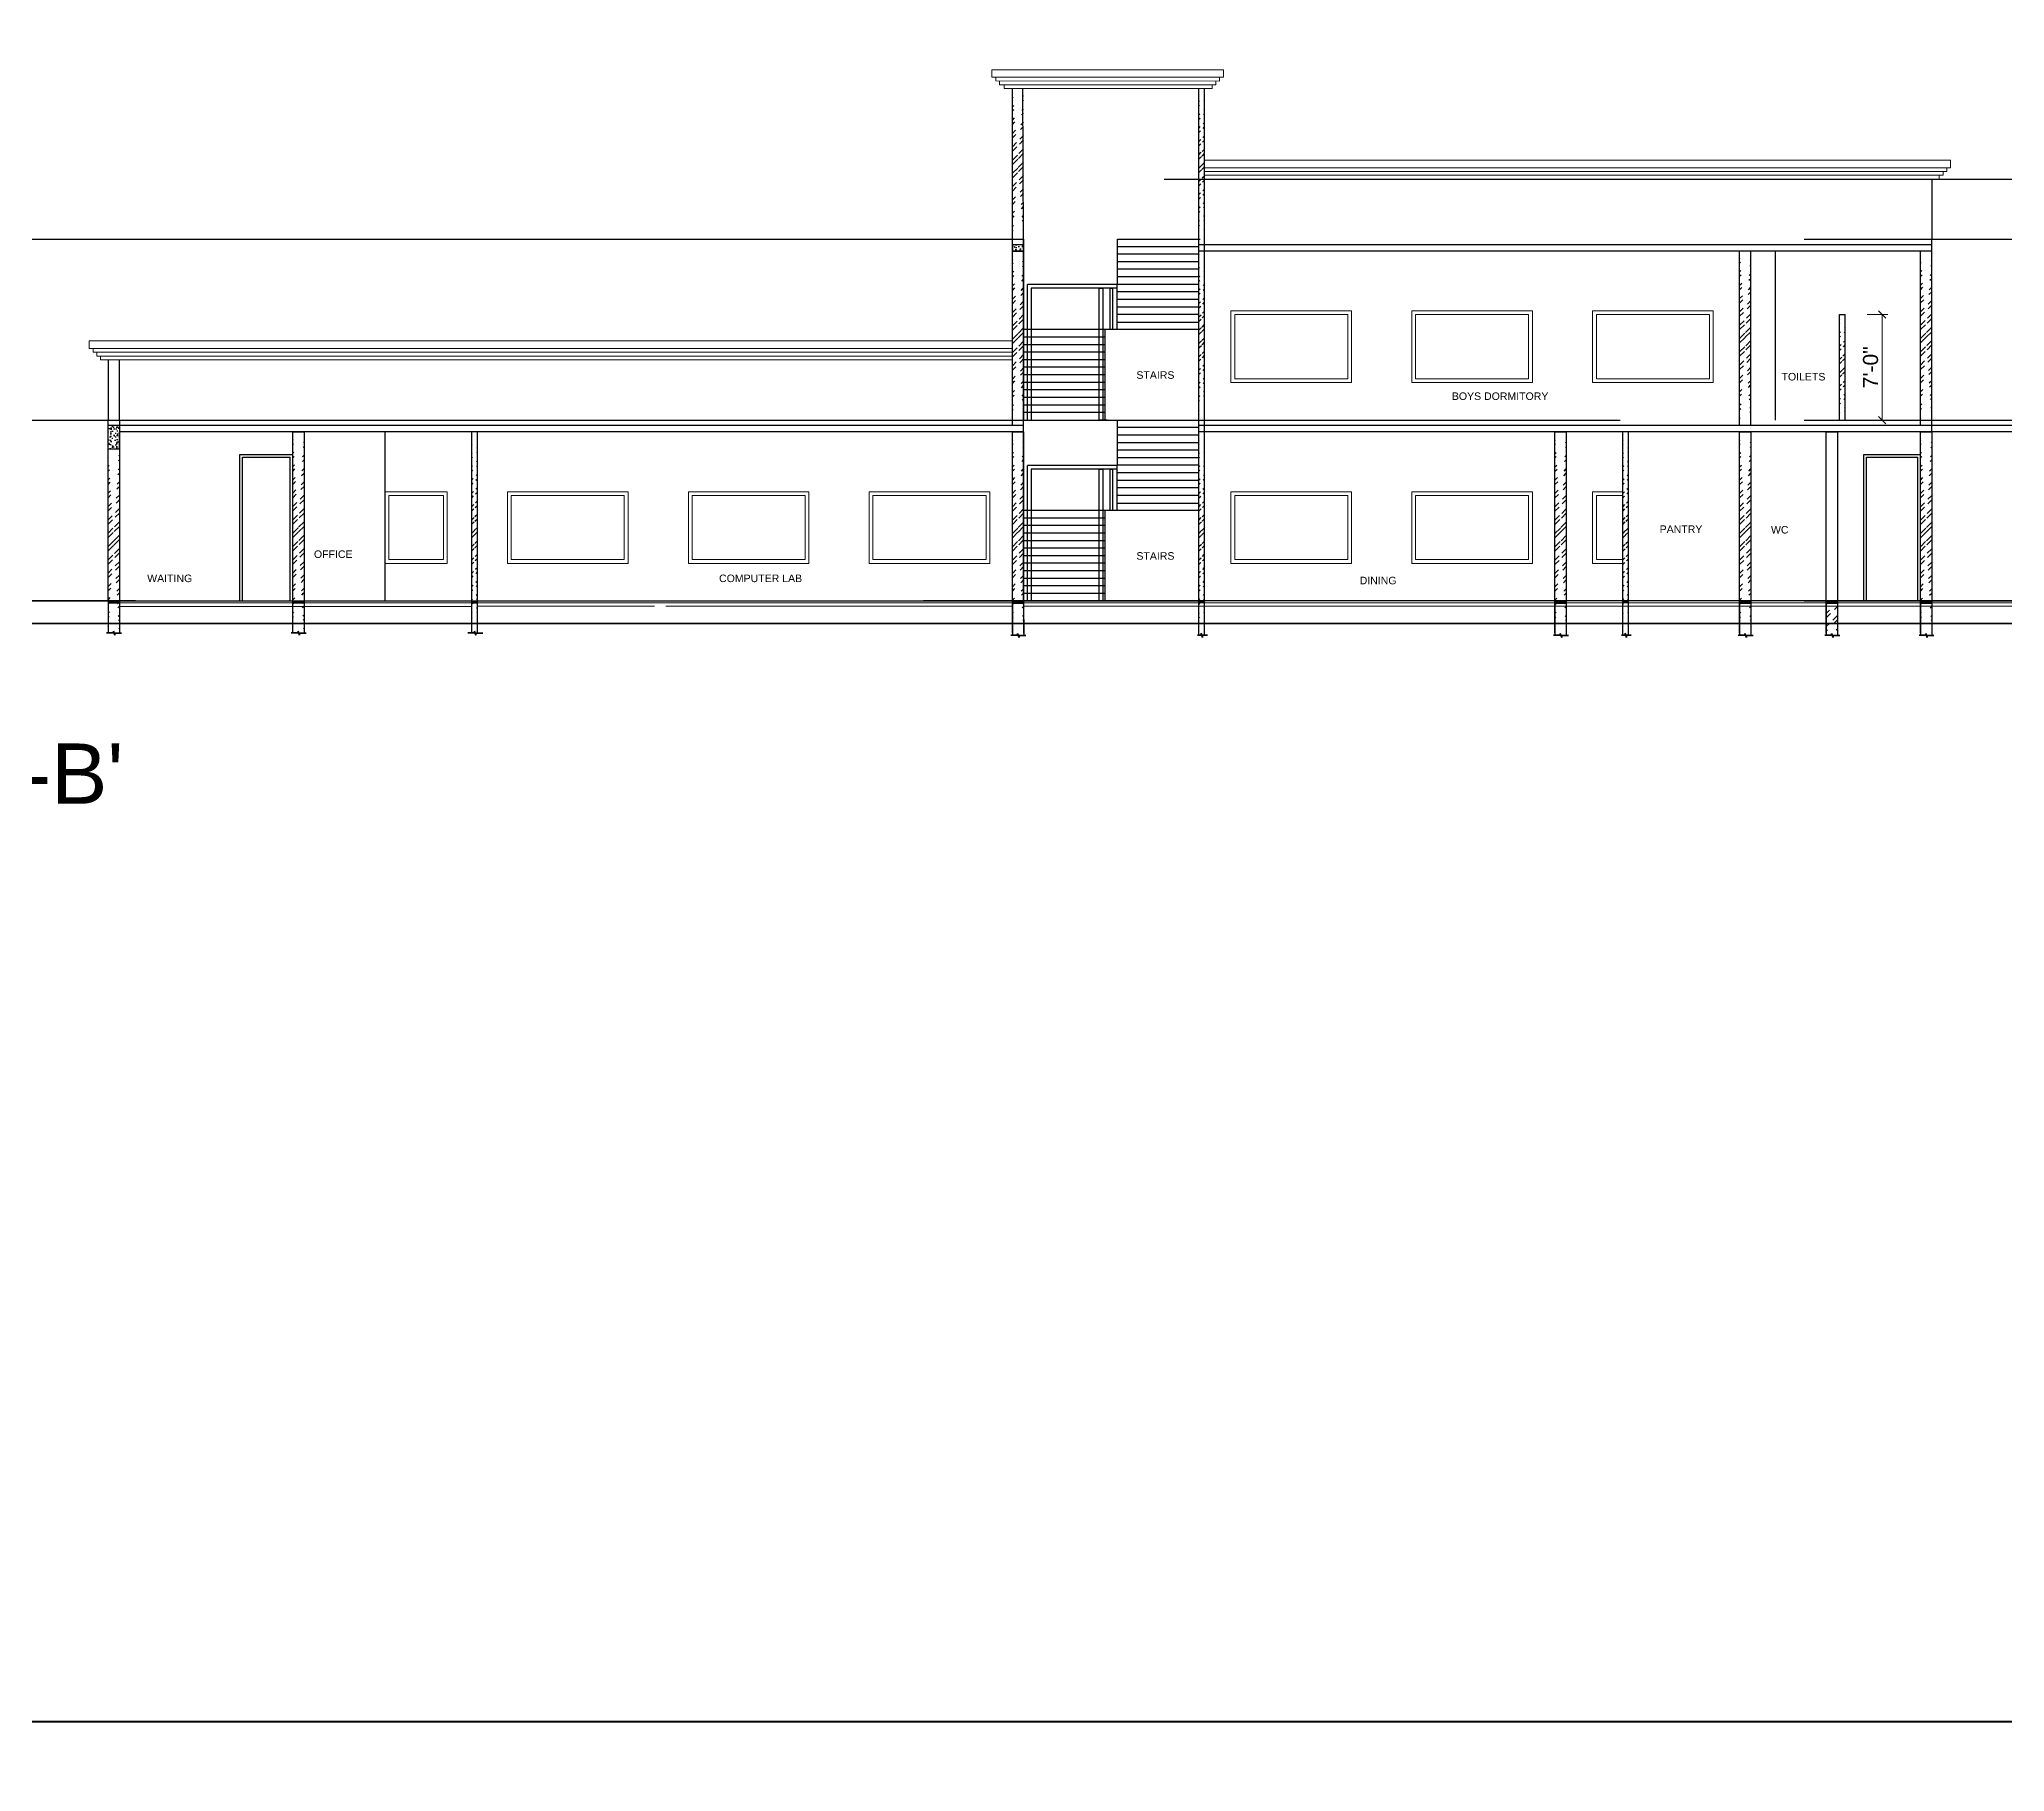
# Model space of a CAD drawing. Header units: feet. Extents: x 15113 to 123217, y -97269 to -8247.
# Drawn here: x 28350 to 29915, y -33811 to -32431 of the extents above; entities that cross this region are included whole.
import ezdxf

# ---------------------------------------------------------------- set-up
doc = ezdxf.new("R2010")
doc.units = ezdxf.units.FT
doc.header["$LTSCALE"] = 50.2
doc.header["$MEASUREMENT"] = 0
doc.header["$PDMODE"] = 3
for name, pattern in [('1', [0]), ('DASHED', [0.75, 0.5, -0.25]), ('DOT', [0.25, 0, -0.25])]:
    doc.linetypes.add(name, pattern=pattern)
doc.layers.get('0').update_dxf_attribs({"lineweight": 35})
for name, color, linetype, lineweight in [('dimension', 7, 'Continuous', 9), ('door', 42, 'Continuous', 25), ('drg seal', 250, 'Continuous', 120), ('elevation 2', 7, 'Continuous', 35), ('elevation lines-3', 7, 'Continuous', 15), ('lvls', 8, 'DASHED', 40), ('Steps', 6, 'Continuous', 25), ('WALL', 1, '1', 30), ('wall hatch', 252, 'Continuous', 25), ('WINDOWS', 5, 'Continuous', 30)]:
    doc.layers.add(name, color=color, linetype=linetype, lineweight=lineweight)
doc.layers.add('Railing', color=35, linetype='Continuous')
doc.styles.add('5.2 INCH', font='arial.ttf', dxfattribs={"height": 5.2})
doc.styles.get("Standard").update_dxf_attribs({"font": 'arial.ttf'})
doc.dimstyles.new('2.2 INCH', dxfattribs={"dimscale": 0, "dimtxt": 5.2, "dimasz": 3.1, "dimexe": 0.18, "dimexo": 1.063, "dimgap": 0.09, "dimtad": 0, "dimdec": 0, "dimzin": 0, "dimdsep": 46, "dimlunit": 4, "dimtxsty": '5.2 INCH', "dimcen": 0, "dimclrd": 230, "dimclre": 230, "dimclrt": 164, "dimadec": 0, "dimazin": 0, "dimtfac": 1, "dimtdec": 0, "dimtofl": 0, "dimtmove": 0, "dimatfit": 3, "dimfxl": 0.5, "dimtolj": 1, "dimtzin": 0, "dimlwd": 15, "dimlwe": 15, "dimarcsym": 0})
doc.dimstyles.new('GRID DIMENTIONS OUER', dxfattribs={"dimtxt": 24, "dimasz": 6, "dimexe": 4.5, "dimexo": 4.5, "dimgap": 3, "dimtad": 1, "dimdec": 1, "dimzin": 3, "dimdsep": 46, "dimlunit": 4, "dimtxsty": 'Standard', "dimblk": 'ARCHTICK', "dimcen": 0.09, "dimclrd": 256, "dimclre": 256, "dimadec": 0, "dimazin": 0, "dimtfac": 1, "dimtdec": 1, "dimtix": 1, "dimtmove": 1, "dimatfit": 3, "dimfxl": 4.5, "dimfxlon": 1, "dimfrac": 1, "dimtolj": 1, "dimtzin": 0, "dimlwd": 9, "dimlwe": -1, "dimarcsym": 0})

# ---------------------------------------------------------------- blocks, each defined once
blk = doc.blocks.new('_ArchTick')
at = {"color": 0, "linetype": 'ByBlock', "const_width": 0.15}
blk.add_lwpolyline([(-0.5, -0.5), (0.5, 0.5)], dxfattribs=at)
blk = doc.blocks.new('*D452')
at = {"layer": 'Defpoints', "color": 0, "transparency": 16777216}
for p in [(29787.6, -32650.3, 0), (29787.6, -32734.3, 0), (29817.1, -32734.3)]:
    blk.add_point(p, dxfattribs=at)
at = {"layer": 'dimension', "transparency": 16777216}
for p, q in [((29805.1, -32650.3), (29821.6, -32650.3)), ((29805.1, -32734.3), (29821.6, -32734.3))]:
    blk.add_line(p, q, dxfattribs=at)
at = {"layer": 'dimension', "lineweight": 9, "transparency": 16777216}
blk.add_line((29817.1, -32650.3), (29817.1, -32734.3), dxfattribs=at)
at = {"layer": 'dimension', "lineweight": 9, "transparency": 16777216, "xscale": 6, "yscale": 6, "zscale": 6}
for p, rotation in [((29817.1, -32650.3), 90), ((29817.1, -32734.3), 270)]:
    blk.add_blockref('_ArchTick', p, dxfattribs=dict(at, rotation=rotation))
at = {"layer": 'dimension', "color": 0, "transparency": 16777216, "insert": (29807.9, -32692.3), "char_height": 12, "attachment_point": 5, "rotation": 90}
blk.add_mtext('\\A1;7\'-0"', dxfattribs=at)
blk = doc.blocks.new('*D509')
at = {"layer": 'Defpoints', "color": 0, "transparency": 16777216}
for p in [(28579.7, -26191.3), (28579.7, -42333), (28435.7, -42371.2)]:
    blk.add_point(p, dxfattribs=at)
at = {"layer": 'WALL', "color": 230, "linetype": 'DOT', "lineweight": 15, "transparency": 16777216}
for p, q in [((28435.7, -42333.5), (28435.7, -42332.9)), ((28579.7, -42332.5), (28579.7, -42333.2))]:
    blk.add_line(p, q, dxfattribs=at)
at = {"layer": 'WALL', "color": 230, "lineweight": 15, "transparency": 16777216}
for p, q in [((28438.8, -42333), (28478.7, -42333)), ((28576.6, -42333), (28536.8, -42333))]:
    blk.add_line(p, q, dxfattribs=at)
at = {"layer": 'WALL', "color": 230, "transparency": 16777216}
for points in [[(28438.8, -42332.5), (28438.8, -42333.6), (28435.7, -42333)], [(28576.6, -42332.5), (28576.6, -42333.6), (28579.7, -42333)]]:
    blk.add_solid(points, dxfattribs=at)
at = {"layer": 'WALL', "color": 164, "transparency": 16777216, "insert": (28507.7, -42333), "char_height": 5.2, "attachment_point": 5, "style": '5.2 INCH'}
blk.add_mtext("\\A1;{\\H6.948x;12'}", dxfattribs=at)

msp = doc.modelspace()

# ---------------------------------------------------------------- hatches: boundary and pattern name
at = {"layer": 'dimension', "true_color": 0x000000}
for points in [[(28413.55573, -32878.39876), (28404.55573, -32878.39876), (28404.55573, -32879.89876), (28413.55573, -32879.89876)], [(28560.59396, -32878.39876), (28551.59396, -32878.39876), (28551.59396, -32879.89876), (28560.59396, -32879.89876)], [(28698.59396, -32878.39876), (28694.07291, -32878.39876), (28694.07291, -32879.89876), (28698.59396, -32879.89876)], [(29133.55271, -32878.39876), (29124.55195, -32878.39876), (29124.55195, -32880.09048), (29133.55195, -32880.09048)], [(29277.57349, -32878.31936), (29273.07291, -32878.31935), (29273.07291, -32880.01108), (29277.57273, -32880.01108)], [(29565.57367, -32878.39876), (29556.57291, -32878.39876), (29556.57291, -32880.09048), (29565.57291, -32880.09048)], [(29615.07349, -32878.31936), (29610.57291, -32878.31935), (29610.57291, -32880.01108), (29615.07273, -32880.01108)], [(29712.57367, -32878.39876), (29703.57291, -32878.39876), (29703.57291, -32880.09048), (29712.57291, -32880.09048)], [(29781.57367, -32878.39876), (29772.57291, -32878.39876), (29772.57291, -32880.09048), (29781.57291, -32880.09048)], [(29856.57367, -32878.39876), (29847.57291, -32878.39876), (29847.57291, -32880.09048), (29856.57291, -32880.09048)]]:
    msp.add_hatch(color=18, dxfattribs=at).paths.add_polyline_path(points)
at = {"layer": 'WALL', "ltscale": 4}
h = msp.add_hatch(dxfattribs=at)
h.set_pattern_fill('AR-CONC', color=256, style=0)
h.set_pattern_definition([(50, (4373.671, -2128.087), (7.1726018, -0.62752135), [0.75, -8.25]), (355, (4373.671, -2128.087), (-1.3875133, 7.5219213), [0.6, -6.6]), (100.451444, (4374.269, -2128.1394), (5.7850885, 6.8943999), [0.6374019, -7.0114211]), (46.1842, (4373.671, -2126.087), (10.6724133, -1.6551928), [1.125, -12.375]), (96.635635, (4374.561, -2126.225), (9.3466195, 9.741186), [0.9561034, -10.5171376]), (351.184164, (4373.671, -2126.087), (9.3466195, 9.741186), [0.9, -9.9]), (21, (4374.671, -2126.587), (5.9690705, -4.0261889), [0.75, -8.25]), (326, (4374.671, -2126.587), (2.4331533, 7.2515005), [0.6, -6.6]), (71.451445, (4375.1686, -2126.9226), (8.4022238, 3.2253115), [0.6374019, -7.0114211]), (37.5, (4373.6712, -2128.087), (0.12159855, 3.32893854), [0, -6.52, 0, -6.7, 0, -6.625]), (7.5, (4373.6712, -2128.087), (2.63069537, 3.94411712), [0, -3.82, 0, -6.37, 0, -2.525]), (327.5, (4371.4412, -2128.087), (5.33822436, -0.22554872), [0, -2.5, 0, -7.8, 0, -10.35]), (317.5, (4370.441, -2128.087), (5.8318617, 1.0010498), [0, -3.25, 0, -5.18, 0, -7.35])])
h.paths.add_polyline_path([(29133.55195, -32599.80399), (29133.55195, -32594.80398), (29124.50531, -32594.66056), (29124.50531, -32599.66056)])
at = {"layer": 'WALL'}
h = msp.add_hatch(dxfattribs=at)
h.set_pattern_fill('AR-CONC', color=256, style=0)
h.set_pattern_definition([(50, (-223603.5737, 26503.9354), (7.17260183, -0.62752135), [0.75, -8.25]), (355, (-223603.574, 26503.9354), (-1.38751334, 7.52192134), [0.6, -6.6]), (100.4514445, (-223602.976, 26503.883), (5.78508847, 6.89439991), [0.63740192, -7.01142112]), (46.1842, (-223603.574, 26505.935), (10.6724133, -1.6551928), [1.125, -12.375]), (96.6356355, (-223602.684, 26505.797), (9.34661946, 9.741186), [0.9561034, -10.5171376]), (351.184164, (-223603.574, 26505.935), (9.34661945, 9.741186), [0.9, -9.9]), (21, (-223602.5737, 26505.4354), (5.96907052, -4.0261889), [0.75, -8.25]), (326, (-223602.574, 26505.4354), (2.43315332, 7.25150045), [0.6, -6.6]), (71.4514447, (-223602.076, 26505.1), (8.40222377, 3.22531153), [0.6374019, -7.01142112]), (37.5, (-223603.5737, 26503.9354), (0.121598553, 3.328938538), [0, -6.52, 0, -6.7, 0, -6.625]), (7.5, (-223603.5737, 26503.9354), (2.630695374, 3.94411712), [0, -3.82, 0, -6.37, 0, -2.525]), (327.5, (-223605.8037, 26503.9354), (5.338224362, -0.225548717), [0, -2.5, 0, -7.8, 0, -10.35]), (317.5, (-223606.8037, 26503.9354), (5.83186169, 1.00104982), [0, -3.25, 0, -5.18, 0, -7.35])])
h.paths.add_polyline_path([(28413.53467, -32757.23998), (28404.53467, -32757.23998), (28404.53467, -32738.73998), (28413.53467, -32738.73998)])
at = {"layer": 'wall hatch', "ltscale": 2}
h = msp.add_hatch(dxfattribs=at)
h.set_pattern_fill('ANSI32', color=256, scale=20, style=0)
h.set_pattern_definition([(45, (-224192.431, 24865.575), (-5.30330086, 5.30330086), []), (45, (-224188.8955, 24865.575), (-5.30330086, 5.30330086), [])])
edge = h.paths.add_edge_path()
edge.add_line((29133.55194, -32590.31934), (29133.55194, -32470.23993))
edge.add_line((29124.60064, -32590.31934), (29124.60064, -32470.23993))
h = msp.add_hatch(dxfattribs=at)
h.set_pattern_fill('ANSI32', color=256, scale=20, style=0)
h.set_pattern_definition([(45, (-224048.41, 24865.341), (-5.30330086, 5.30330086), []), (45, (-224044.8745, 24865.341), (-5.30330086, 5.30330086), [])])
edge = h.paths.add_edge_path()
edge.add_line((29277.57291, -32590.31934), (29277.57291, -32470.31296))
edge.add_line((29273.07291, -32590.55332), (29273.07291, -32470.31085))
h = msp.add_hatch(dxfattribs=at)
h.set_pattern_fill('ANSI32', color=256, scale=20, style=0)
h.set_pattern_definition([(45, (-224192.452, 24722.8794), (-5.30330086, 5.30330086), []), (45, (-224188.9165, 24722.8794), (-5.30330086, 5.30330086), [])])
edge = h.paths.add_edge_path()
edge.add_line((29133.5309, -32734.31934), (29133.55195, -32599.85228))
edge.add_line((29124.55195, -32734.31934), (29124.55195, -32599.85228))
h = msp.add_hatch(dxfattribs=at)
h.set_pattern_fill('ANSI32', color=256, scale=20, style=0)
h.set_pattern_definition([(45, (-224048.41, 24736.21), (-5.30330086, 5.30330086), []), (45, (-224044.8745, 24736.21), (-5.30330086, 5.30330086), [])])
edge = h.paths.add_edge_path()
edge.add_line((29277.57276, -32734.31934), (29277.57291, -32599.44435))
edge.add_line((29273.07277, -32734.31934), (29273.07292, -32599.44225))
h = msp.add_hatch(dxfattribs=at)
h.set_pattern_fill('ANSI32', color=256, scale=20, style=0)
h.set_pattern_definition([(45, (-223613.41, 24702.2206), (-5.30330086, 5.30330086), []), (45, (-223609.8745, 24702.2206), (-5.30330086, 5.30330086), [])])
edge = h.paths.add_edge_path()
edge.add_line((29712.57291, -32738.73995), (29712.56987, -32599.66052))
edge.add_line((29703.57559, -32738.73995), (29703.59396, -32599.66052))
h = msp.add_hatch(dxfattribs=at)
h.set_pattern_fill('ANSI32', color=256, scale=20, style=0)
h.set_pattern_definition([(45, (-223469.41, 24702.2206), (-5.30330086, 5.30330086), []), (45, (-223465.8745, 24702.2206), (-5.30330086, 5.30330086), [])])
edge = h.paths.add_edge_path()
edge.add_line((29856.57291, -32734.31932), (29856.56987, -32599.66053))
edge.add_line((29847.59396, -32738.73995), (29847.59396, -32599.66053))
h = msp.add_hatch(dxfattribs=at)
h.set_pattern_fill('ANSI32', color=256, scale=20, style=0)
h.set_pattern_definition([(45, (-223538.41, 24702.2206), (-5.30330086, 5.30330086), []), (45, (-223534.8745, 24702.2206), (-5.30330086, 5.30330086), [])])
edge = h.paths.add_edge_path()
edge.add_line((29787.57291, -32734.31932), (29787.57291, -32650.31934))
edge.add_line((29783.07291, -32734.31931), (29783.07291, -32650.31934))
h = msp.add_hatch(dxfattribs=at)
h.set_pattern_fill('ANSI32', color=256, scale=20, style=0)
h.set_pattern_definition([(45, (-224765.4426, 24578.992), (-5.30330086, 5.30330086), []), (45, (-224761.907, 24578.992), (-5.30330086, 5.30330086), [])])
edge = h.paths.add_edge_path()
edge.add_line((28560.54035, -32903.98753), (28560.56141, -32743.73998))
edge.add_line((28551.56141, -32903.7958), (28551.56141, -32743.73998))
h = msp.add_hatch(dxfattribs=at)
h.set_pattern_fill('ANSI32', color=256, scale=20, style=0)
h.set_pattern_definition([(45, (-224622.931, 24578.992), (-5.30330086, 5.30330086), []), (45, (-224619.3956, 24578.992), (-5.30330086, 5.30330086), [])])
edge = h.paths.add_edge_path()
edge.add_line((28698.56239, -32903.98753), (28698.57291, -32743.73997))
edge.add_line((28694.07291, -32903.7958), (28694.07291, -32743.73997))
h = msp.add_hatch(dxfattribs=at)
h.set_pattern_fill('ANSI32', color=256, scale=20, style=0)
h.set_pattern_definition([(45, (-224192.452, 24578.8), (-5.30330086, 5.30330086), []), (45, (-224188.9165, 24578.8), (-5.30330086, 5.30330086), [])])
edge = h.paths.add_edge_path()
edge.add_line((29133.53089, -32904.17926), (29133.55195, -32743.9317))
edge.add_line((29124.55195, -32903.98753), (29124.55195, -32743.9317))
h = msp.add_hatch(dxfattribs=at)
h.set_pattern_fill('ANSI32', color=256, scale=20, style=0)
h.set_pattern_definition([(45, (-224043.931, 24578.8794), (-5.30330086, 5.30330086), []), (45, (-224040.3956, 24578.8794), (-5.30330086, 5.30330086), [])])
edge = h.paths.add_edge_path()
edge.add_line((29277.56239, -32904.09986), (29277.58344, -32743.8523))
edge.add_line((29273.07291, -32903.90813), (29273.07291, -32743.8523))
h = msp.add_hatch(dxfattribs=at)
h.set_pattern_fill('ANSI32', color=256, scale=20, style=0)
h.set_pattern_definition([(45, (-223760.431, 24578.8), (-5.30330086, 5.30330086), []), (45, (-223756.8956, 24578.8), (-5.30330086, 5.30330086), [])])
edge = h.paths.add_edge_path()
edge.add_line((29565.55186, -32904.17926), (29565.57291, -32743.9317))
edge.add_line((29556.57291, -32903.98753), (29556.57291, -32743.9317))
h = msp.add_hatch(dxfattribs=at)
h.set_pattern_fill('ANSI32', color=256, scale=20, style=0)
h.set_pattern_definition([(45, (-223706.431, 24578.8794), (-5.30330086, 5.30330086), []), (45, (-223702.8956, 24578.8794), (-5.30330086, 5.30330086), [])])
edge = h.paths.add_edge_path()
edge.add_line((29615.06239, -32904.09986), (29615.08344, -32743.8523))
edge.add_line((29610.57291, -32903.90813), (29610.57291, -32743.8523))
h = msp.add_hatch(dxfattribs=at)
h.set_pattern_fill('ANSI32', color=256, scale=20, style=0)
h.set_pattern_definition([(45, (-223613.431, 24578.8), (-5.30330086, 5.30330086), []), (45, (-223609.8956, 24578.8), (-5.30330086, 5.30330086), [])])
edge = h.paths.add_edge_path()
edge.add_line((29712.55186, -32904.17926), (29712.57291, -32743.9317))
edge.add_line((29703.57291, -32903.98753), (29703.57291, -32743.9317))
h = msp.add_hatch(dxfattribs=at)
h.set_pattern_fill('ANSI32', color=256, scale=20, style=0)
h.set_pattern_definition([(45, (-223469.431, 24578.8), (-5.30330086, 5.30330086), []), (45, (-223465.8956, 24578.8), (-5.30330086, 5.30330086), [])])
edge = h.paths.add_edge_path()
edge.add_line((29856.55186, -32904.17926), (29856.57291, -32743.9317))
edge.add_line((29847.57291, -32903.98753), (29847.57291, -32743.9317))
h = msp.add_hatch(dxfattribs=at)
h.set_pattern_fill('ANSI32', color=256, scale=20, style=0)
h.set_pattern_definition([(45, (-224912.469, 24578.992), (-5.30330086, 5.30330086), []), (45, (-224908.934, 24578.992), (-5.30330086, 5.30330086), [])])
edge = h.paths.add_edge_path()
edge.add_line((28413.51362, -32903.98753), (28413.53467, -32757.23998))
edge.add_line((28404.53467, -32903.7958), (28404.53467, -32757.23998))
h = msp.add_hatch(dxfattribs=at)
h.set_pattern_fill('ANSI32', color=256, scale=20, style=0)
h.set_pattern_definition([(45, (-223544.431, 24578.8), (-5.30330086, 5.30330086), []), (45, (-223540.8956, 24578.8), (-5.30330086, 5.30330086), [])])
edge = h.paths.add_edge_path()
edge.add_line((29781.55186, -32904.17926), (29781.57367, -32878.39876))
edge.add_line((29772.57291, -32903.98753), (29772.57291, -32878.39876))

# ---------------------------------------------------------------- linework, layer by layer
for p, q in [((28404.55573, -32878.54369, 4.92655), (28413.53467, -32878.53814, 4.92655)), ((28404.55573, -32879.89876, 0.54015), (28413.55573, -32879.89876, 0.54015)), ((28551.59396, -32878.54369, 4.3864), (28560.57291, -32878.53814, 4.3864)), ((28551.59396, -32879.89876), (28560.59396, -32879.89876)), ((28694.08344, -32878.54091, 4.3864), (28698.57291, -32878.53814, 4.3864)), ((28694.09396, -32879.89876), (28698.59396, -32879.89876)), ((29124.55195, -32878.39876, 0.54025), (29133.55271, -32878.39876, 0.54025)), ((29124.55195, -32880.09048, 0.54025), (29133.55195, -32880.09048, 0.54025)), ((29556.57291, -32878.39876), (29565.57367, -32878.39876)), ((29556.57291, -32880.09048), (29565.57291, -32880.09048)), ((29703.57291, -32878.39876), (29712.57367, -32878.39876)), ((29703.57291, -32880.09048), (29712.57291, -32880.09048)), ((29772.57291, -32878.39876), (29781.57367, -32878.39876)), ((29772.57291, -32880.09048), (29781.57291, -32880.09048)), ((29847.57291, -32878.39876), (29856.57367, -32878.39876)), ((29847.57291, -32880.09048), (29856.57291, -32880.09048)), ((28403.41279, -32903.7958, 0.54015), (28408.74868, -32903.7958, 0.54015)), ((28408.74868, -32902.32667, 0.54015), (28409.92995, -32905.64839, 0.54015)), ((28408.74868, -32902.32667, 0.54015), (28408.74868, -32903.7958, 0.54015)), ((28409.92995, -32905.64839, 0.54015), (28409.92995, -32903.98753, 0.54015)), ((28409.92995, -32903.98753, 0.54015), (28409.92995, -32905.64839, 0.54015)), ((28409.92995, -32903.98753, 0.54015), (28415.26584, -32903.98753, 0.54015)), ((28550.43952, -32903.7958), (28555.77541, -32903.7958)), ((28555.77541, -32902.32667), (28556.95668, -32905.64839)), ((28555.77541, -32902.32667), (28555.77541, -32903.7958)), ((28556.95668, -32905.64839), (28556.95668, -32903.98753)), ((28556.95668, -32903.98753), (28556.95668, -32905.64839)), ((28556.95668, -32903.98753), (28562.29257, -32903.98753)), ((28690.97431, -32903.7958), (28696.3102, -32903.7958)), ((28696.3102, -32902.32667), (28697.49147, -32905.64839)), ((28696.3102, -32902.32667), (28696.3102, -32903.7958)), ((28697.49147, -32905.64839), (28697.49147, -32903.98753)), ((28697.49147, -32903.98753), (28697.49147, -32905.64839)), ((28697.49147, -32903.98753), (28702.82737, -32903.98753)), ((29123.43006, -32905.62839, 4.92665), (29128.76595, -32905.62839, 4.92665)), ((29128.76595, -32904.15925, 4.92665), (29129.94722, -32907.48097, 4.92665)), ((29128.76595, -32904.15925, 4.92665), (29128.76595, -32905.62839, 4.92665)), ((29129.94722, -32907.48097, 4.92665), (29129.94722, -32905.82011, 4.92665)), ((29129.94722, -32905.82011, 4.92665), (29129.94722, -32907.48097, 4.92665)), ((29129.94722, -32905.82011, 4.92665), (29135.28311, -32905.82011, 4.92665)), ((29271.95102, -32905.54898, 4.94784), (29274.8439, -32905.54898, 4.94784)), ((29274.8439, -32904.07985, 4.94784), (29276.02517, -32907.40157, 4.94784)), ((29274.8439, -32904.07985, 4.94784), (29274.8439, -32905.54898, 4.94784)), ((29276.02517, -32905.54898, 4.94784), (29279.84544, -32905.54898, 4.94784)), ((29276.02517, -32907.40157, 4.94784), (29276.02517, -32905.54898, 4.94784)), ((29555.45102, -32905.62839, 4.3864), (29560.78691, -32905.62839, 4.3864)), ((29560.78691, -32904.15925, 4.3864), (29561.96819, -32907.48097, 4.3864)), ((29560.78691, -32904.15925, 4.3864), (29560.78691, -32905.62839, 4.3864)), ((29561.96819, -32907.48097, 4.3864), (29561.96819, -32905.82011, 4.3864)), ((29561.96819, -32905.82011, 4.3864), (29561.96819, -32907.48097, 4.3864)), ((29561.96819, -32905.82011, 4.3864), (29567.30408, -32905.82011, 4.3864)), ((29609.45102, -32905.54898, 0.10402), (29612.3439, -32905.54898, 0.10402)), ((29612.3439, -32904.07985, 0.10402), (29613.52517, -32907.40157, 0.10402)), ((29612.3439, -32904.07985, 0.10402), (29612.3439, -32905.54898, 0.10402)), ((29613.52517, -32905.54898, 0.10402), (29617.34544, -32905.54898, 0.10402)), ((29613.52517, -32907.40157, 0.10402), (29613.52517, -32905.54898, 0.10402)), ((29702.45102, -32905.62839, 4.3864), (29707.78691, -32905.62839, 4.3864)), ((29707.78691, -32904.15925, 4.3864), (29708.96819, -32907.48097, 4.3864)), ((29707.78691, -32904.15925, 4.3864), (29707.78691, -32905.62839, 4.3864)), ((29708.96819, -32907.48097, 4.3864), (29708.96819, -32905.82011, 4.3864)), ((29708.96819, -32905.82011, 4.3864), (29708.96819, -32907.48097, 4.3864)), ((29708.96819, -32905.82011, 4.3864), (29714.30408, -32905.82011, 4.3864)), ((29771.45102, -32905.62839, 4.3864), (29776.78691, -32905.62839, 4.3864)), ((29776.78691, -32904.15925, 4.3864), (29777.96819, -32907.48097, 4.3864)), ((29776.78691, -32904.15925, 4.3864), (29776.78691, -32905.62839, 4.3864)), ((29777.96819, -32907.48097, 4.3864), (29777.96819, -32905.82011, 4.3864)), ((29777.96819, -32905.82011, 4.3864), (29777.96819, -32907.48097, 4.3864)), ((29777.96819, -32905.82011, 4.3864), (29783.30408, -32905.82011, 4.3864)), ((29846.45102, -32905.62839, 4.3864), (29851.78691, -32905.62839, 4.3864)), ((29851.78691, -32904.15925, 4.3864), (29852.96819, -32907.48097, 4.3864)), ((29851.78691, -32904.15925, 4.3864), (29851.78691, -32905.62839, 4.3864)), ((29852.96819, -32907.48097, 4.3864), (29852.96819, -32905.82011, 4.3864)), ((29852.96819, -32905.82011, 4.3864), (29852.96819, -32907.48097, 4.3864)), ((29852.96819, -32905.82011, 4.3864), (29858.30408, -32905.82011, 4.3864))]:
    msp.add_line(p, q)
at = {"layer": 'dimension'}
for points, elevation in [([(28404.55573, -32879.89876), (28413.55573, -32879.89876), (28413.55573, -32878.39876), (28404.55573, -32878.39876)], 0.54015), ([(29124.55195, -32880.09048), (29133.55195, -32880.09048), (29133.55271, -32878.39876), (29124.55195, -32878.39876)], 0.54025)]:
    msp.add_lwpolyline(points, close=True, dxfattribs=dict(at, elevation=elevation))
for points in [[(28551.59396, -32879.89876), (28560.59396, -32879.89876), (28560.59396, -32878.39876), (28551.59396, -32878.39876)], [(28694.07291, -32879.89876), (28698.59396, -32879.89876), (28698.59396, -32878.39876), (28694.07291, -32878.39876)], [(29556.57291, -32880.09048), (29565.57291, -32880.09048), (29565.57367, -32878.39876), (29556.57291, -32878.39876)], [(29703.57291, -32880.09048), (29712.57291, -32880.09048), (29712.57367, -32878.39876), (29703.57291, -32878.39876)], [(29772.57291, -32880.09048), (29781.57291, -32880.09048), (29781.57367, -32878.39876), (29772.57291, -32878.39876)], [(29847.57291, -32880.09048), (29856.57291, -32880.09048), (29856.57367, -32878.39876), (29847.57291, -32878.39876)]]:
    msp.add_lwpolyline(points, close=True, dxfattribs=at)
at = {"layer": 'door'}
for p, q in [((28509.57291, -32761.76425, 7.16192), (28551.57291, -32761.76425, 7.16192)), ((28509.57291, -32878.53028, 0.03029), (28509.57291, -32761.76425)), ((28511.57291, -32763.76425, 7.16192), (28549.57291, -32763.76425, 11.1406)), ((28511.57291, -32878.53028, 0.03029), (28511.57291, -32763.76425, 7.16192)), ((28549.57291, -32878.76425, 11.1406), (28549.57291, -32763.76425, 11.1406)), ((29802.57291, -32761.76611, 0), (29847.58442, -32761.76426, 7.16192)), ((29802.57291, -32878.53028, 0.03029), (29802.57291, -32761.76426)), ((29804.57291, -32763.76426, 7.16192), (29845.58442, -32763.76426, 11.1406)), ((29804.57291, -32878.53028, 0.03029), (29804.57291, -32763.76426, 7.16192)), ((29845.58442, -32878.76426, 11.1406), (29845.58442, -32763.76426, 11.1406))]:
    msp.add_line(p, q, dxfattribs=at)
at = {"layer": 'drg seal', "lineweight": 70}
msp.add_lwpolyline([(30834.55937, -33770.83845), (30834.55937, -31459.06646), (27777.84032, -31459.06646), (27777.84032, -33770.83845), (30834.14319, -33770.83845)], dxfattribs=at)
at = {"layer": 'elevation 2', "color": 1, "lineweight": 18, "ltscale": 4}
for p, q in [((29108.3098, -32461.23993, 0.09411), (29108.3098, -32455.23993, 0.09411)), ((29111.3098, -32464.23993, 0.09411), (29111.3098, -32461.23993, 0.09411)), ((29114.3098, -32467.23993, 0.09411), (29114.3098, -32464.23993, 0.09411)), ((29117.91014, -32470.23993, 0.09411), (29117.91014, -32467.23993, 0.09411)), ((29117.91014, -32470.31433, 0.09411), (29283.57291, -32470.31433, 0.00048)), ((29283.57291, -32470.31433, 0.00048), (29283.5736, -32467.3135, 3657.7945)), ((29277.57291, -32527.31936, 0.03014), (29871.57291, -32527.31936, 0.03014)), ((29277.57291, -32533.31936, 0.03014), (29871.57291, -32533.31936, 0.03014)), ((29868.57291, -32533.31936, 0.03014), (29868.57291, -32536.31936, 0.03014)), ((29871.57291, -32527.31936, 0.03014), (29871.57291, -32533.31936, 0.03014)), ((29277.57291, -32536.31936, 0.03014), (29868.57291, -32536.31936, 0.03014)), ((29277.57291, -32539.31936, 0.03014), (29865.57291, -32539.31936, 0.03014)), ((29277.57291, -32542.31936, 0.03014), (29862.57291, -32542.31936, 0.03014)), ((29862.57291, -32539.31936, -0.00023), (29862.57291, -32542.31936, 0.00001)), ((29862.57291, -32539.31936, 0.03014), (29862.57291, -32542.31936, 0.03014)), ((29862.57291, -32539.31936, 0.03014), (29862.57291, -32542.31936, 0.03014)), ((29865.57291, -32536.31936, 0.03014), (29865.57291, -32539.31936, 0.03014)), ((29865.57291, -32536.31936, 0.03014), (29865.57291, -32539.31936, 0.03014)), ((28389.57678, -32671.31936, 0.03014), (28389.57678, -32677.31936, 0.03014)), ((29124.55195, -32671.31936, 0.03014), (28389.57678, -32671.31936, 0.03014)), ((29124.55195, -32677.31936, 0.03014), (28389.57678, -32677.31936, 0.03014)), ((28392.57678, -32677.31936, 0.03014), (28392.57678, -32680.31936, 0.03014)), ((29124.55195, -32680.31936, 0.03014), (28392.57678, -32680.31936, 0.03014)), ((28395.57678, -32680.31936, 0.03014), (28395.57678, -32683.31936, 0.03014)), ((28395.57678, -32680.31936, 0.03014), (28395.57678, -32683.31936, 0.03014)), ((29124.55195, -32683.31936, 0.03014), (28395.57678, -32683.31936, 0.03014)), ((28398.57678, -32683.31936, -0.00023), (28398.57678, -32686.31936, 0.00001)), ((28398.57678, -32683.31936, 0.03014), (28398.57678, -32686.31936, 0.03014)), ((28398.57678, -32683.31936, 0.03014), (28398.57678, -32686.31936, 0.03014)), ((29124.55195, -32686.31936, 0.03014), (28398.57678, -32686.31936, 0.03014))]:
    msp.add_line(p, q, dxfattribs=at)
at = {"layer": 'elevation 2', "ltscale": 4}
msp.add_line((27872.41391, -32896.39876), (30308.80096, -32896.39876), dxfattribs=at)
at = {"layer": 'elevation 2', "color": 1, "lineweight": 18, "ltscale": 4, "elevation": 3657.7945}
for points in [[(29108.3098, -32461.3135), (29292.5736, -32461.3135), (29292.5736, -32455.3135), (29108.3098, -32455.3135)], [(29111.3098, -32464.23993), (29289.5736, -32464.3135), (29289.5736, -32461.3135)], [(29114.3098, -32467.23993), (29286.5736, -32467.3135), (29286.5736, -32464.3135)]]:
    msp.add_lwpolyline(points, dxfattribs=at)
at = {"layer": 'elevation lines-3'}
for p, q in [((28413.53535, -32879.89877, 0.32112), (29124.55195, -32879.89876, 0.54305)), ((28413.5367, -32882.87982, 0.55672), (28694.07291, -32882.87982, 0.06299)), ((28698.56379, -32882.6342, 0.06299), (28839.55304, -32882.64346, 0.81685)), ((28848.55304, -32882.63847, 0.82235), (29124.55195, -32882.48535, 0.99087)), ((30144.57367, -32879.89877, -0.00488), (29133.55241, -32879.89876, 0.54305)), ((30144.57367, -32882.63985, -0.0089), (29133.55241, -32882.48535, 0.99087))]:
    msp.add_line(p, q, dxfattribs=at)
at = {"layer": 'lvls', "lineweight": 25, "ltscale": 50}
for p, q in [((29245.44901, -32542.31934, 0.03149), (30308.80096, -32542.31934, 0.03149)), ((27872.41391, -32590.31934, 0.06262), (30308.80096, -32590.31934, 0.06262)), ((27872.41391, -32734.31934, 0.03057), (30029.19901, -32734.31934, 0.03129)), ((28353.59145, -32734.31934, 0.03129), (29847.57255, -32734.31934, 0.03136)), ((29856.57271, -32734.31934, 0.03136), (30308.80096, -32734.31934, 0.03138)), ((27872.41391, -32878.39876), (30308.80096, -32878.39876)), ((30308.80096, -32878.39876), (27872.41391, -32878.39876)), ((28386.53081, -32878.39877, 0.54025), (29195.23178, -32878.39877, 0.54025))]:
    msp.add_line(p, q, dxfattribs=at)
at = {"layer": 'Railing'}
for p, q in [((29136.56871, -32734.31935, 0.54007), (29136.56872, -32626.34562, 0.54596)), ((29208.14124, -32626.29312, 0.54141), (29136.56872, -32626.34562, 0.54596)), ((29139.58474, -32629.34839, 0.54561), (29139.56875, -32734.31935, 0.54007)), ((29208.13552, -32629.30716, 0.54138), (29139.58474, -32629.34839, 0.54561)), ((29200.13008, -32734.3195, 0.54025), (29196.53582, -32734.31919, 0.54025)), ((29208.14124, -32770.37254, 0.54141), (29136.56872, -32770.42504, 0.54596)), ((29136.56872, -32878.39877, 0.54007), (29136.56872, -32770.42504, 0.54596)), ((29139.58474, -32773.42781, 0.54561), (29139.56875, -32878.39877, 0.54007)), ((29208.13552, -32773.38658, 0.54138), (29139.58474, -32773.42781, 0.54561)), ((29200.13008, -32878.39892, 0.54025), (29196.53583, -32878.39861, 0.54025))]:
    msp.add_line(p, q, dxfattribs=at)
for points in [[(29193.57291, -32629.29242), (29196.57291, -32629.29242), (29196.57291, -32734.31935), (29193.57291, -32734.31935)], [(29202.32291, -32629.31626), (29204.32291, -32629.31626), (29204.32291, -32662.30349), (29202.32291, -32662.30349)], [(29193.57291, -32773.37184), (29196.57291, -32773.37184), (29196.57291, -32878.39877), (29193.57291, -32878.39877)], [(29202.32291, -32773.39569), (29204.32291, -32773.39569), (29204.32291, -32806.38291), (29202.32291, -32806.38291)]]:
    msp.add_lwpolyline(points, close=True, dxfattribs=at)
at = {"layer": 'Steps', "ltscale": 4}
for p, q in [((29208.07291, -32662.27964), (29208.2097, -32590.23993)), ((29208.2097, -32590.31935, -0.03009), (29274.11685, -32590.31935)), ((29273.07291, -32596.24324, -0.01425), (29208.07291, -32596.24324, -0.00299)), ((29273.07291, -32602.24655, -0.01491), (29208.07291, -32602.24655, -0.00365)), ((29273.07291, -32608.24986, -0.01557), (29208.07291, -32608.24986, -0.0043)), ((29273.07291, -32614.25317, -0.01622), (29208.07291, -32614.25317, -0.00496)), ((29273.07291, -32620.25648, -0.01688), (29208.07291, -32620.25648, -0.00561)), ((29273.07291, -32626.25979, -0.01753), (29208.07291, -32626.25979, -0.00627)), ((29273.07291, -32632.2631, -0.01819), (29208.07291, -32632.2631, -0.00693)), ((29273.07291, -32638.2664, -0.01885), (29208.07291, -32638.2664, -0.00758)), ((29273.07291, -32644.26971, -0.0195), (29208.07291, -32644.26971, -0.00824)), ((29273.07291, -32650.27302, -0.02016), (29208.07291, -32650.27302, -0.00889)), ((29208.07291, -32656.27633), (29273.07291, -32656.27633, -0.0136)), ((29273.07291, -32662.27964), (29133.55271, -32662.27964, 0.54615)), ((29198.57291, -32668.28295, 0.53423), (29133.55271, -32668.28295, 0.54549)), ((29198.57291, -32734.31935), (29198.57291, -32662.27964)), ((29198.57291, -32674.28626, 0.53357), (29133.55271, -32674.28626, 0.54484)), ((29198.57291, -32680.28957, 0.53291), (29133.55271, -32680.28957, 0.54418)), ((29198.57291, -32686.29288, 0.53226), (29133.55271, -32686.29288, 0.54353)), ((29198.57291, -32692.29619, 0.5316), (29133.55271, -32692.29619, 0.54287)), ((29198.57291, -32698.29949, 0.53095), (29133.55271, -32698.29949, 0.54221)), ((29198.57291, -32704.3028, 0.53029), (29133.55271, -32704.3028, 0.54156)), ((29198.57291, -32710.30611, 0.52963), (29133.55271, -32710.30611, 0.5409)), ((29198.57291, -32716.30942, 0.52898), (29133.55271, -32716.30942, 0.54025)), ((29198.57291, -32722.31273, 0.52898), (29133.55271, -32722.31273, 0.54025)), ((29198.57291, -32728.31604, 0.52898), (29133.55271, -32728.31604, 0.54025)), ((29133.55271, -32734.31933, 0.54025), (29273.07291, -32734.31933)), ((29208.07291, -32806.35906), (29208.2097, -32734.31935)), ((29208.2097, -32734.39877, -0.03009), (29274.11685, -32734.39877)), ((29273.07291, -32740.32266, -0.01425), (29208.07291, -32740.32266, -0.00299)), ((29273.07291, -32746.32597, -0.01491), (29208.07291, -32746.32597, -0.00365)), ((29273.07291, -32752.32928, -0.01557), (29208.07291, -32752.32928, -0.0043)), ((29273.07291, -32758.33259, -0.01622), (29208.07291, -32758.33259, -0.00496)), ((29273.07291, -32764.3359, -0.01688), (29208.07291, -32764.3359, -0.00561)), ((29273.07291, -32770.33921, -0.01753), (29208.07291, -32770.33921, -0.00627)), ((29273.07291, -32776.34252, -0.01819), (29208.07291, -32776.34252, -0.00693)), ((29273.07291, -32782.34583, -0.01885), (29208.07291, -32782.34583, -0.00758)), ((29273.07291, -32788.34914, -0.0195), (29208.07291, -32788.34914, -0.00824)), ((29273.07291, -32794.35244, -0.02016), (29208.07291, -32794.35244, -0.00889)), ((29273.07291, -32806.35906), (29133.55271, -32806.35906, 0.54615)), ((29198.57291, -32812.36237, 0.53423), (29133.55271, -32812.36237, 0.54549)), ((29198.57291, -32878.39877), (29198.57291, -32806.35906)), ((29208.07291, -32800.35575), (29273.07291, -32800.35575, -0.0136)), ((29198.57291, -32818.36568, 0.53357), (29133.55271, -32818.36568, 0.54484)), ((29198.57291, -32824.36899, 0.53291), (29133.55271, -32824.36899, 0.54418)), ((29198.57291, -32830.3723, 0.53226), (29133.55271, -32830.3723, 0.54353)), ((29198.57291, -32836.37561, 0.5316), (29133.55271, -32836.37561, 0.54287)), ((29198.57291, -32842.37892, 0.53095), (29133.55271, -32842.37892, 0.54221)), ((29198.57291, -32848.38222, 0.53029), (29133.55271, -32848.38222, 0.54156)), ((29198.57291, -32854.38553, 0.52963), (29133.55271, -32854.38553, 0.5409)), ((29198.57291, -32860.38884, 0.52898), (29133.55271, -32860.38884, 0.54025)), ((29198.57291, -32866.39215, 0.52898), (29133.55271, -32866.39215, 0.54025)), ((29198.57291, -32872.39546, 0.52898), (29133.55271, -32872.39546, 0.54025)), ((29133.55271, -32878.39876, 0.54025), (29273.07291, -32878.39876))]:
    msp.add_line(p, q, dxfattribs=at)
at = {"layer": 'WALL', "ltscale": 4}
for p, q in [((29124.60064, -32590.31934, 0.57174), (29124.60064, -32470.23993, 0.57174)), ((29133.55194, -32590.31934, 0.54025), (29133.01864, -32470.23993, 0.09411)), ((29273.07291, -32590.31935, 0.0002), (29273.07291, -32470.07688, -3665.08215)), ((29277.57291, -32590.55332, 3665.01869), (29277.57291, -32470.31296, 0.00048)), ((29856.57291, -32542.31935, 0.2506), (29856.57291, -32590.31934)), ((29133.55271, -32734.31935, 0.54025), (29133.54916, -32595.25311, 0.54025)), ((29133.55194, -32734.31935, 0.54025), (29133.55194, -32590.23993, 0.54025)), ((29703.57559, -32738.73995, -4104.53446), (29703.57255, -32599.66052, 0.2047)), ((29712.57291, -32738.73995, -4104.53446), (29712.56987, -32599.66052, 0.2047)), ((29847.57255, -32738.73995, -4104.53446), (29847.57255, -32599.66053, 0.2047)), ((29856.57291, -32743.73995), (29856.56987, -32599.66053, 0.2047)), ((29783.07291, -32734.31934), (29783.07291, -32650.31934)), ((29783.07291, -32650.31934), (29787.57291, -32650.31934)), ((29787.57291, -32734.31934), (29787.57291, -32650.31934)), ((28404.57678, -32686.31935, 0.2506), (28404.57678, -32734.31934)), ((29133.55195, -32878.39877, 0.54025), (29133.55195, -32734.31935, 0.54025)), ((29133.55271, -32878.39877, 0.54025), (29133.54916, -32739.33253, 0.54025)), ((28404.53467, -32878.40285, 0.54015), (28404.54618, -32903.7958, 0.54015)), ((28413.53467, -32878.39877, 0.54015), (28413.54627, -32903.98753, 0.54015)), ((29124.55211, -32880.09048, 0.54025), (29124.56345, -32905.62839, 4.92665)), ((29133.55195, -32880.09048, 0.54025), (29133.56354, -32905.82011, 4.92665)), ((29556.57308, -32880.09048), (29556.58442, -32905.62839, 4.3864)), ((29565.57291, -32880.09048), (29565.58451, -32905.82011, 4.3864)), ((29703.57308, -32880.09048), (29703.58442, -32905.62839, 4.3864)), ((29712.57291, -32880.09048), (29712.58451, -32905.82011, 4.3864)), ((29772.57308, -32880.09048), (29772.58442, -32905.62839, 4.3864)), ((29781.57291, -32880.09048), (29781.58451, -32905.82011, 4.3864)), ((29847.57308, -32880.09048), (29847.58442, -32905.62839, 4.3864)), ((29856.57291, -32880.09048), (29856.58451, -32905.82011, 4.3864))]:
    msp.add_line(p, q, dxfattribs=at)
at = {"layer": 'WALL'}
for p, q in [((29273.07291, -32905.54898, 4.94784), (29273.07291, -32470.31433)), ((29277.57291, -32905.54898), (29277.57291, -32470.31433)), ((29856.57291, -32599.66053, -4104.53446), (29856.57291, -32590.31934)), ((29732.07291, -32734.31934), (29732.07291, -32599.66053)), ((28413.53467, -32734.31935), (28413.53467, -32686.31936, 0.03014)), ((28413.53467, -32757.23998, 4331.20835), (28413.53467, -32743.73998, -4104.53446)), ((28625.07291, -32878.39877), (28625.07291, -32743.73998)), ((28404.53467, -32757.23998, 4331.20835), (28413.53467, -32757.23998, 4331.20835))]:
    msp.add_line(p, q, dxfattribs=at)
at = {"layer": 'WALL', "ltscale": 4}
for points, elevation in [([(29124.60064, -32590.31934), (29133.55195, -32590.31934), (29133.55195, -32599.85228), (29124.60064, -32599.85228)], 0.57174), ([(29133.55195, -32599.80399), (29133.55195, -32594.63757), (29124.60064, -32594.66056), (29124.60064, -32599.85228)], -4104.50436)]:
    msp.add_lwpolyline(points, close=True, dxfattribs=dict(at, elevation=elevation))
at = {"layer": 'WALL'}
for points, elevation in [([(29856.57291, -32594.66053), (29273.07291, -32594.66054)], -4104.53446), ([(29124.55195, -32738.73997), (29124.55195, -32599.85228), (29133.55195, -32599.85228), (29133.55195, -32734.31934)], 0.03098), ([(29856.57291, -32599.66053), (29273.07291, -32599.66054)], -4104.53446), ([(29133.55195, -32738.73997), (28404.53467, -32738.73998)], -4104.53446), ([(29133.55195, -32743.73997), (28413.51362, -32743.73998)], -4104.53446), ([(28694.07291, -32903.7958), (28694.07291, -32743.73997)], 0.06299), ([(28698.56239, -32903.98753), (28698.57291, -32743.73997)], 0.06299), ([(29124.55195, -32903.99871), (29124.55195, -32903.99871), (29124.55195, -32743.73997), (29133.55195, -32743.73997), (29133.55195, -32904.17926)], 0.54025), ([(29997.57012, -32738.73995), (29273.07291, -32738.73996)], -4104.53446), ([(29997.57291, -32743.73995), (29273.07291, -32743.73996)], -4104.53446), ([(29610.57291, -32905.54898), (29610.57291, -32743.8523)], -4.21939), ([(29615.0622, -32905.54898), (29615.08344, -32743.8523)], -4.21939)]:
    msp.add_lwpolyline(points, dxfattribs=dict(at, elevation=elevation))
at = {"layer": 'WALL', "elevation": 0.54015}
msp.add_lwpolyline([(28404.53467, -32734.31934), (28413.53467, -32734.31934), (28413.53467, -32878.39876), (28404.53467, -32878.39876)], close=True, dxfattribs=at)
at = {"layer": 'WALL'}
for points in [[(28551.56141, -32903.80699), (28551.56141, -32903.80699), (28551.56141, -32743.73998), (28560.56141, -32743.73998), (28560.56141, -32903.98753)], [(29556.57291, -32903.99871), (29556.57291, -32903.99871), (29556.57291, -32743.73997), (29565.57291, -32743.73997), (29565.57291, -32904.17926)], [(29703.57291, -32903.99871), (29703.57291, -32903.99871), (29703.57291, -32743.73997), (29712.57291, -32743.73997), (29712.57291, -32904.17926)], [(29772.57291, -32903.99871), (29772.57291, -32903.99871), (29772.57291, -32743.73997), (29781.57291, -32743.73997), (29781.57291, -32904.17926)], [(29847.57291, -32903.99871), (29847.57291, -32903.99871), (29847.57291, -32743.73997), (29856.57291, -32743.73997), (29856.57291, -32904.17926)]]:
    msp.add_lwpolyline(points, dxfattribs=at)
at = {"layer": 'WINDOWS', "lineweight": 15}
for points in [[(29298.57294, -32647.28924), (29394.57375, -32647.28924), (29394.57375, -32704.3332), (29298.57294, -32704.3332)], [(29301.57294, -32650.28924), (29391.57375, -32650.28924), (29391.57375, -32701.3332), (29301.57294, -32701.3332)], [(29442.57291, -32647.28924), (29538.57372, -32647.28924), (29538.57372, -32704.3332), (29442.57291, -32704.3332)], [(29445.57291, -32650.28924), (29535.57372, -32650.28924), (29535.57372, -32701.3332), (29445.57291, -32701.3332)], [(29586.57291, -32647.28924), (29682.57372, -32647.28924), (29682.57372, -32704.3332), (29586.57291, -32704.3332)], [(29589.57291, -32650.28924), (29679.57372, -32650.28924), (29679.57372, -32701.3332), (29589.57291, -32701.3332)], [(28722.57291, -32791.36866), (28818.57372, -32791.36866), (28818.57372, -32848.41261), (28722.57291, -32848.41261)], [(28725.57291, -32794.36866), (28815.57372, -32794.36866), (28815.57372, -32845.41261), (28725.57291, -32845.41261)], [(28866.57291, -32791.36866), (28962.57372, -32791.36866), (28962.57372, -32848.41261), (28866.57291, -32848.41261)], [(28869.57291, -32794.36866), (28959.57372, -32794.36866), (28959.57372, -32845.41261), (28869.57291, -32845.41261)], [(29010.57291, -32791.36866), (29106.57372, -32791.36866), (29106.57372, -32848.41261), (29010.57291, -32848.41261)], [(29013.57291, -32794.36866), (29103.57372, -32794.36866), (29103.57372, -32845.41261), (29013.57291, -32845.41261)], [(29298.57294, -32791.36866), (29394.57375, -32791.36866), (29394.57375, -32848.41261), (29298.57294, -32848.41261)], [(29301.57294, -32794.36866), (29391.57375, -32794.36866), (29391.57375, -32845.41261), (29301.57294, -32845.41261)], [(29442.57291, -32791.36866), (29538.57372, -32791.36866), (29538.57372, -32848.41261), (29442.57291, -32848.41261)], [(29445.57291, -32794.36866), (29535.57372, -32794.36866), (29535.57372, -32845.41261), (29445.57291, -32845.41261)]]:
    msp.add_lwpolyline(points, close=True, dxfattribs=at)
at = {"layer": 'WINDOWS', "lineweight": 15, "elevation": 0.25158}
for points in [[(28625.07291, -32791.36866), (28674.57372, -32791.36866), (28674.57372, -32848.41261), (28625.07291, -32848.41261)], [(28628.07291, -32794.36866), (28671.57372, -32794.36866), (28671.57372, -32845.41261), (28628.07291, -32845.41261)]]:
    msp.add_lwpolyline(points, close=True, dxfattribs=at)
at = {"layer": 'WINDOWS', "lineweight": 15}
for points in [[(29610.57291, -32848.41261), (29586.57291, -32848.41261), (29586.57291, -32791.36866), (29610.57291, -32791.36866)], [(29610.57291, -32845.41261), (29589.57291, -32845.41261), (29589.57291, -32794.36866), (29610.57291, -32794.36866)]]:
    msp.add_lwpolyline(points, dxfattribs=at)

# ---------------------------------------------------------------- texts
at = {"layer": 'WALL', "color": 0, "ltscale": 4, "attachment_point": 1}
for s, heights, insert, char_height in [('STAIRS', [17.4502], (29223.311, -32695.43739, 0.50875), 6), ('TOILETS', [17.4502], (29736.96967, -32696.76661, -0.00029), 6), ('BOYS DORMITORY', [17.4502], (29474.4932, -32712.28253, -0.00029), 6), ('PANTRY', [17.4502], (29639.92606, -32818.19012, -0.00029), 6), ('WC', [17.4502], (29728.57019, -32818.67229, -0.00029), 6), ('OFFICE', [17.4502], (28568.46313, -32838.12212, 0.25129), 6), ('STAIRS', [17.4502], (29223.31101, -32839.51681, 0.50875), 6), ('WAITING', [17.4502], (28435.71585, -32857.35593, -0.00029), 6), ('COMPUTER LAB', [17.4502], (28891.02517, -32857.35593, -0.00029), 6), ('DINING', [17.4502], (29401.09916, -32859.08881, -0.00029), 6), ("SECTION B-B'", [0], (27975.57173, -32991.88507, 0.06299), 48)]:
    msp.add_mtext_dynamic_manual_height_columns(s, width=1732.9701349, gutter_width=75, heights=heights, dxfattribs=dict(at, insert=insert, char_height=char_height))

# ---------------------------------------------------------------- dimensions: what is measured, and where the dimension line sits
at = {"layer": 'dimension'}
dim = msp.add_linear_dim(base=(29817.05434, -32734.31934, 0.03149), p1=(29787.57291, -32650.31934), p2=(29787.57291, -32734.31934), angle=90, dimstyle='GRID DIMENTIONS OUER', override={"dimtxt": 12, "dimfxl": 12, "dimarcsym": 1}, dxfattribs=at)
dim.commit()
dim.dimension.update_dxf_attribs({"geometry": '*D452', "text_midpoint": (29807.92747, -32692.31934, 0.03149)})
at = {"layer": 'WALL'}
dim = msp.add_linear_dim(base=(28579.70081, -42333.04282), p1=(28435.70501, -42371.16814), p2=(28579.70081, -26191.29584), text='{\\H6.948x;<>}', dimstyle='2.2 INCH', override={"dimscale": 1, "dimfxlon": 1, "dimtfillclr": 2}, dxfattribs=at)
dim.commit()
dim.dimension.update_dxf_attribs({"geometry": '*D509', "text_midpoint": (28507.70291, -42333.04282)})

doc.saveas('drawing.dxf')
